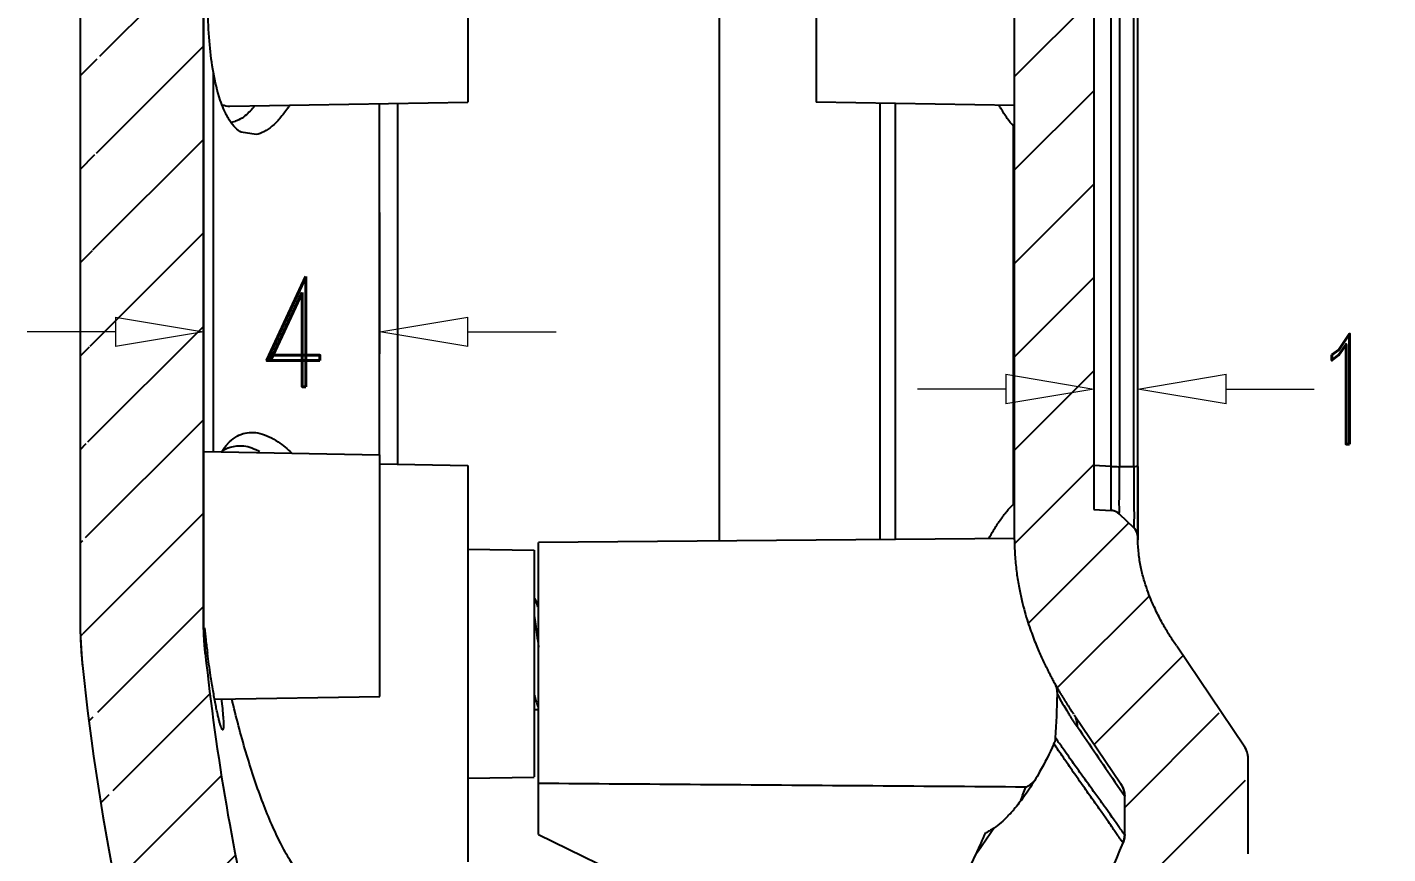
# Model space of a CAD drawing. Header units: millimetres. Extents: x 6083 to 6448, y 1315 to 1569.
# Drawn here: x 6189.38 to 6220.25, y 1416.94 to 1435.71 of the extents above; entities that cross this region are included whole.
import ezdxf

# ---------------------------------------------------------------- set-up
doc = ezdxf.new("R2010")
doc.units = ezdxf.units.MM
doc.layers.add('dim', color=82, linetype='Continuous', lineweight=9)
doc.styles.add('ROMAND', font='romand.shx', dxfattribs={"width": 0.75, "bigfont": 'gbcbig.shx'})
doc.dimstyles.new('YanXiu', dxfattribs={"dimtxt": 2.5, "dimasz": 2.2, "dimexe": 1, "dimexo": 0, "dimgap": 0.66, "dimtad": 0, "dimzin": 9, "dimdsep": 46, "dimtxsty": 'ROMAND', "dimblk": 'CLOSEDBLANK', "dimcen": 0, "dimclrd": 3, "dimclre": 3, "dimclrt": 7, "dimazin": 2, "dimtfac": 1, "dimtofl": 0, "dimtmove": 0, "dimatfit": 3, "dimldrblk": 'CLOSEDBLANK', "dimfxl": 1, "dimlwd": 5, "dimlwe": 5, "dimarcsym": 0})
pattern_1 = [(45, (5937.74419604273, 1251.767433699985), (-1.0606601718, 1.0606601718), [])]

# ---------------------------------------------------------------- blocks, each defined once
blk = doc.blocks.new('_ClosedBlank')
at = {"color": 0, "linetype": 'ByBlock', "lineweight": -2}
for p, q in [((-1, 0.1666666666666667), (0, 0)), ((-1, 0.1666666666666667), (-1, -0.1666666666666667)), ((0, 0), (-1, -0.1666666666666667))]:
    blk.add_line(p, q, dxfattribs=at)
blk = doc.blocks.new('*D28')
at = {"layer": 'Defpoints', "color": 0, "transparency": 16777216}
for p in [(6193.38103034323, 1431.571748534585), (6197.38103034323, 1431.501928274885), (6197.38103034323, 1428.793971450012)]:
    blk.add_point(p, dxfattribs=at)
at = {"layer": 'dim', "color": 3, "lineweight": 5, "transparency": 16777216}
for p, q in [((6193.38103034323, 1431.571748534585), (6193.38103034323, 1428.294221450012)), ((6197.38103034323, 1431.501928274885), (6197.38103034323, 1428.294221450012)), ((6191.38103034323, 1428.793971450012), (6189.38103034323, 1428.793971450012)), ((6199.38103034323, 1428.793971450012), (6201.38103034323, 1428.793971450012))]:
    blk.add_line(p, q, dxfattribs=at)
at = {"layer": 'dim', "color": 3, "lineweight": 5, "transparency": 16777216, "xscale": 2, "yscale": 2, "zscale": 2}
blk.add_blockref('_ClosedBlank', (6193.38103034323, 1428.793971450012), dxfattribs=at)
at = {"layer": 'dim', "color": 3, "lineweight": 5, "transparency": 16777216, "xscale": 2, "yscale": 2, "zscale": 2, "rotation": 180}
blk.add_blockref('_ClosedBlank', (6197.38103034323, 1428.793971450012), dxfattribs=at)
at = {"layer": 'dim', "color": 7, "transparency": 16777216, "insert": (6195.38103034323, 1428.793971450012), "char_height": 2.5, "attachment_point": 5, "style": 'ROMAND'}
blk.add_mtext('4', dxfattribs=at)
blk = doc.blocks.new('*D60')
at = {"layer": 'Defpoints', "color": 0, "transparency": 16777216}
for p in [(6213.58103034323, 1427.492876586463), (6213.58103034323, 1424.756013495585), (6214.58103034323, 1424.126994910285)]:
    blk.add_point(p, dxfattribs=at)
at = {"layer": 'dim', "color": 3, "lineweight": 5, "transparency": 16777216}
for p, q in [((6213.58103034323, 1424.756013495585), (6213.58103034323, 1427.992626586463)), ((6214.58103034323, 1424.126994910285), (6214.58103034323, 1427.992626586463)), ((6211.58103034323, 1427.492876586463), (6209.58103034323, 1427.492876586463)), ((6216.58103034323, 1427.492876586463), (6218.58103034323, 1427.492876586463))]:
    blk.add_line(p, q, dxfattribs=at)
at = {"layer": 'dim', "color": 3, "lineweight": 5, "transparency": 16777216, "xscale": 2, "yscale": 2, "zscale": 2}
blk.add_blockref('_ClosedBlank', (6213.58103034323, 1427.492876586463), dxfattribs=at)
at = {"layer": 'dim', "color": 3, "lineweight": 5, "transparency": 16777216, "xscale": 2, "yscale": 2, "zscale": 2, "rotation": 180}
blk.add_blockref('_ClosedBlank', (6214.58103034323, 1427.492876586463), dxfattribs=at)
at = {"layer": 'dim', "color": 7, "transparency": 16777216, "insert": (6219.303994628945, 1427.492876586463), "char_height": 2.5, "attachment_point": 5, "style": 'ROMAND'}
blk.add_mtext('1', dxfattribs=at)

msp = doc.modelspace()

# ---------------------------------------------------------------- hatches: boundary and pattern name
at = {"linetype": 'Continuous'}
h = msp.add_hatch(dxfattribs=at)
h.set_pattern_fill('DEFAULT__3', color=40, scale=1.5, angle=45, style=0, pattern_type=0)
h.set_pattern_definition(pattern_1)
edge = h.paths.add_edge_path()
edge.add_line((6190.58103034323, 1501.264943145885), (6190.58103034323, 1422.251123373685))
edge.add_spline(control_points=[(6190.63481235303, 1502.300678484885), (6190.598973774529, 1501.956518832485), (6190.581030343229, 1501.610963766885), (6190.58103034323, 1501.264943145885)], knot_values=[0, 0, 0, 0, 1, 1, 1, 1], weights=[1, 0.9991030298, 0.9991030298, 1], degree=3, periodic=0)
edge.add_arc((6245.40590796133, 1496.592214312485), 55.0677732748, 162.5646913901, 174.0498857127)
edge.add_spline(control_points=[(6193.76988918473, 1513.791024122585), (6193.33877918423, 1513.768430597385), (6192.99757594133, 1513.503956312585), (6192.86819292613, 1513.092099132985)], knot_values=[0, 0, 0, 0, 1, 1, 1, 1], weights=[1, 0.8808984842, 0.8808984842, 1], degree=3, periodic=0)
edge.add_line((6193.76988917263, 1513.791024427985), (6195.581030343231, 1513.885942314686))
edge.add_line((6195.58103034323, 1512.484021030285), (6195.58103034323, 1513.885942314686))
edge.add_line((6194.68103034323, 1512.436854028885), (6195.58103034323, 1512.484021030285))
edge.add_line((6194.68103034323, 1510.799188999986), (6194.68103034323, 1512.436854028886))
edge.add_line((6194.68103034323, 1510.799188999986), (6195.58103034323, 1510.791334818985))
edge.add_line((6195.58103034323, 1509.275524330985), (6195.58103034323, 1510.791334818985))
edge.add_line((6195.08682404293, 1509.271211457885), (6195.58103034323, 1509.275524330985))
edge.add_spline(control_points=[(6194.60521769883, 1508.888846509985), (6194.661346666629, 1509.120761975685), (6194.84822205533, 1509.269129200485), (6195.08682404293, 1509.271211449585)], knot_values=[0, 0, 0, 0, 1, 1, 1, 1], weights=[1, 0.8590507781000001, 0.8590507781000001, 1], degree=3, periodic=0)
edge.add_arc((6245.40783248793, 1496.591683086386), 52.2697426608, 166.3928431191, 174.0292780405)
edge.add_spline(control_points=[(6193.38103034323, 1501.249332078785), (6193.38103034323, 1501.509740621085), (6193.39458061603, 1501.769796382485), (6193.42164444803, 1502.028794756785)], knot_values=[0, 0, 0, 0, 1, 1, 1, 1], weights=[1, 0.9990968526, 0.9990968526, 1], degree=3, periodic=0)
edge.add_line((6193.38103034323, 1501.249332078785), (6193.38103034323, 1498.258037547585))
edge.add_line((6192.88103034323, 1497.969362412985), (6193.38103034323, 1498.258037547585))
edge.add_line((6192.88103034323, 1497.969362412985), (6192.88103034323, 1488.046712682185))
edge.add_line((6192.88103034323, 1488.046712682185), (6193.38103034323, 1487.758037547585))
edge.add_line((6193.38103034323, 1487.758037547585), (6193.38103034323, 1478.258037547585))
edge.add_line((6192.88103034323, 1477.969362412985), (6193.38103034323, 1478.258037547585))
edge.add_line((6192.88103034323, 1477.969362412985), (6192.88103034323, 1468.046712682185))
edge.add_line((6192.88103034323, 1468.046712682185), (6193.38103034323, 1467.758037547585))
edge.add_line((6193.38103034323, 1467.758037547585), (6193.38103034323, 1422.266743016386))
edge.add_spline(control_points=[(6193.42164444803, 1421.487280338386), (6193.39458061603, 1421.746278712685), (6193.38103034323, 1422.006334474085), (6193.38103034323, 1422.266743016385)], knot_values=[0, 0, 0, 0, 1, 1, 1, 1], weights=[1, 0.9990968526, 0.9990968526, 1], degree=3, periodic=0)
edge.add_arc((6245.40783248793, 1426.924392008685), 52.2697426608, 185.9707219595, 193.6071568809)
edge.add_spline(control_points=[(6195.08682404293, 1414.244863645485), (6194.84822205533, 1414.246945894685), (6194.661346666629, 1414.395313119485), (6194.60521769883, 1414.627228585186)], knot_values=[0, 0, 0, 0, 1, 1, 1, 1], weights=[1, 0.8590507781000001, 0.8590507781000001, 1], degree=3, periodic=0)
edge.add_line((6195.58103034323, 1414.240550764185), (6195.08682404293, 1414.244863637285))
edge.add_line((6195.58103034323, 1412.724740276185), (6195.58103034323, 1414.240550764185))
edge.add_line((6195.58103034323, 1412.724740276185), (6194.68103034323, 1412.716886095185))
edge.add_line((6194.68103034323, 1411.079221066185), (6194.68103034323, 1412.716886095186))
edge.add_line((6195.58103034323, 1411.032054064885), (6194.68103034323, 1411.079221066185))
edge.add_line((6195.58103034323, 1409.630132780485), (6195.58103034323, 1411.032054064885))
edge.add_line((6195.58103034323, 1409.630132780485), (6193.76988641903, 1409.725050811485))
edge.add_spline(control_points=[(6192.86819028113, 1410.423976052685), (6192.99757327603, 1410.012118917185), (6193.33877647773, 1409.747644655786), (6193.76988643193, 1409.725051123485)], knot_values=[0, 0, 0, 0, 1, 1, 1, 1], weights=[1, 0.8808984857, 0.8808984857, 1], degree=3, periodic=0)
edge.add_arc((6245.40590809323, 1426.923860815985), 55.0677734107, 185.9501291208, 197.4353076873)
edge.add_spline(control_points=[(6190.58103034323, 1422.251123373685), (6190.58103034323, 1421.905100847685), (6190.59897397203, 1421.559543884585), (6190.63481294423, 1421.215382357685)], knot_values=[0, 0, 0, 0, 1, 1, 1, 1], weights=[1, 0.9991030199, 0.9991030199, 1], degree=3, periodic=0)
h = msp.add_hatch(dxfattribs=at)
h.set_pattern_fill('DEFAULT__4', color=40, scale=1.5, angle=45, style=0, pattern_type=0)
h.set_pattern_definition(pattern_1)
edge = h.paths.add_edge_path()
edge.add_line((6212.63124694673, 1409.737580079685), (6210.58103034323, 1409.630132780485))
edge.add_line((6210.58103034323, 1409.630132780485), (6210.58103034323, 1411.032054064885))
edge.add_line((6211.48103034323, 1411.079221066185), (6210.58103034323, 1411.032054064885))
edge.add_line((6211.48103034323, 1411.079221066185), (6211.48103034323, 1412.751793566285))
edge.add_line((6210.58103034323, 1412.759647747285), (6211.48103034323, 1412.751793566285))
edge.add_line((6210.58103034323, 1412.759647747285), (6210.58103034323, 1414.205643292986))
edge.add_line((6210.58103034323, 1414.205643292985), (6212.49589091613, 1414.222354028085))
edge.add_spline(control_points=[(6212.92542761533, 1414.473878129185), (6212.83497863293, 1414.315919889885), (6212.67790547783, 1414.223942459386), (6212.49589091603, 1414.222354042285)], knot_values=[0, 0, 0, 0, 1, 1, 1, 1], weights=[1, 0.9115427754000001, 0.9115427754000001, 1], degree=3, periodic=0)
edge.add_arc((6193.61271535093, 1425.535579327085), 22.2562834119, 330.1973045307, 337.9738372589999)
edge.add_spline(control_points=[(6214.28103031183, 1417.376231674585), (6214.281030311829, 1417.311795437085), (6214.268727002529, 1417.248544687785), (6214.24457309283, 1417.188806782385)], knot_values=[0, 0, 0, 0, 1, 1, 1, 1], weights=[1, 0.9877347667, 0.9877347667, 1], degree=3, periodic=0)
edge.add_line((6214.28103034323, 1417.376231674585), (6214.28103034323, 1418.246205693085))
edge.add_spline(control_points=[(6214.19517543183, 1418.526354601485), (6214.25154908583, 1418.443017148885), (6214.28102983843, 1418.346819409285), (6214.28102984693, 1418.246205693085)], knot_values=[0, 0, 0, 0, 1, 1, 1, 1], weights=[1, 0.9707397476999999, 0.9707397476999999, 1], degree=3, periodic=0)
edge.add_line((6213.13312845683, 1420.096383001885), (6214.195175006729, 1418.526354313985))
edge.add_spline(control_points=[(6211.78103034323, 1424.066013495585), (6211.78103034323, 1423.930942068685), (6211.79091523193, 1423.670820606185), (6211.82892768273, 1423.310012884685), (6211.88330537093, 1422.980578002985), (6211.94685578853, 1422.685291823685), (6212.01502804323, 1422.424513676185), (6212.08502081453, 1422.193667002885), (6212.15472205933, 1421.989168561285), (6212.22277161023, 1421.807364236086), (6212.28844817563, 1421.644733407685), (6212.35154314983, 1421.497891698585), (6212.41242368183, 1421.363264949185), (6212.47098591743, 1421.239106294885), (6212.52719276583, 1421.124462715885), (6212.58101428103, 1421.018524461285), (6212.63241415243, 1420.920619556885), (6212.68137011783, 1420.830149531985), (6212.72788420403, 1420.746557050885), (6212.77198540333, 1420.669311422585), (6212.81375075313, 1420.597867240585), (6212.85324067553, 1420.531767246485), (6212.89068304023, 1420.470331337486), (6212.92651687473, 1420.412599193685), (6212.96140891533, 1420.357341516785), (6212.99497866513, 1420.304996742685), (6213.03036473733, 1420.250613422485), (6213.05975398503, 1420.206070128385), (6213.07684170203, 1420.180285318786), (6213.10582088383, 1420.136999223485), (6213.12260793103, 1420.112082355385)], knot_values=[0, 0, 0, 0, 0.0357142857, 0.0714285714, 0.1071428571, 0.1428571429, 0.1785714286, 0.2142857143, 0.25, 0.2857142857, 0.3214285714, 0.3571428571, 0.3928571429, 0.4285714286, 0.4642857143, 0.5, 0.5357142857, 0.5714285714, 0.6071428571, 0.6428571429, 0.6785714286, 0.7142857143000001, 0.75, 0.7857142856999999, 0.8214285714, 0.8571428570999999, 0.8928571429000001, 0.9285714286, 0.9642857143000001, 1, 1, 1, 1], degree=3, periodic=0)
edge.add_line((6211.78103034323, 1424.066013495585), (6211.78103034323, 1499.450061599585))
edge.add_spline(control_points=[(6213.12282145943, 1503.404309676285), (6213.10644627423, 1503.380004404985), (6213.07838017333, 1503.338099109185), (6213.06107999903, 1503.311998690485), (6213.03550831083, 1503.273290404585), (6213.00074233673, 1503.219984392785), (6212.96841281363, 1503.169709932585), (6212.93423055783, 1503.115768611885), (6212.89907463403, 1503.059351375685), (6212.86227654673, 1502.999239696886), (6212.82352541713, 1502.934695014485), (6212.78252799803, 1502.864948813785), (6212.73920059893, 1502.789519206586), (6212.69343475883, 1502.707821586385), (6212.64517520593, 1502.619291477585), (6212.59439645223, 1502.523340051485), (6212.54110362793, 1502.419344735685), (6212.48531754123, 1502.306614658786), (6212.42707538613, 1502.184347607085), (6212.36636576033, 1502.051556072585), (6212.30335402743, 1501.906816186885), (6212.23751929903, 1501.746272867586), (6212.16882900183, 1501.565985714685), (6212.09787105323, 1501.361953461686), (6212.02595230843, 1501.129986738085), (6211.95525821343, 1500.866016234485), (6211.88880063623, 1500.564750737985), (6211.83152442263, 1500.226431325685), (6211.79140137893, 1499.855236895685), (6211.78103034323, 1499.588483704485), (6211.78103034323, 1499.450061599585)], knot_values=[0, 0, 0, 0, 0.0357142857, 0.0714285714, 0.1071428571, 0.1428571429, 0.1785714286, 0.2142857143, 0.25, 0.2857142857, 0.3214285714, 0.3571428571, 0.3928571429, 0.4285714286, 0.4642857143, 0.5, 0.5357142857, 0.5714285714, 0.6071428571, 0.6428571429, 0.6785714286, 0.7142857143000001, 0.75, 0.7857142856999999, 0.8214285714, 0.8571428570999999, 0.8928571429000001, 0.9285714286, 0.9642857143000001, 1, 1, 1, 1], degree=3, periodic=0)
edge.add_line((6214.19517579543, 1504.989721946985), (6213.13312845683, 1503.419692093285))
edge.add_spline(control_points=[(6214.28103026443, 1505.269870855485), (6214.281030263328, 1505.169257126585), (6214.251549510428, 1505.073059373785), (6214.19517584933, 1504.989721910586)], knot_values=[0, 0, 0, 0, 1, 1, 1, 1], weights=[1, 0.9707397406, 0.9707397406, 1], degree=3, periodic=0)
edge.add_line((6214.28103034323, 1505.269870855485), (6214.28103034323, 1506.139842615385))
edge.add_spline(control_points=[(6214.24457313143, 1506.327267480685), (6214.26872703393, 1506.267529582985), (6214.28103033953, 1506.204278842986), (6214.28103033953, 1506.139842615386)], knot_values=[0, 0, 0, 0, 1, 1, 1, 1], weights=[1, 0.9877347704, 0.9877347704, 1], degree=3, periodic=0)
edge.add_arc((6193.61271540393, 1497.980495794785), 22.2562833526, 22.0261607051, 29.8026946924)
edge.add_spline(control_points=[(6212.49589146603, 1509.293721042485), (6212.677906036528, 1509.292132625385), (6212.83497919703, 1509.200155186885), (6212.92542817653, 1509.042196935885)], knot_values=[0, 0, 0, 0, 1, 1, 1, 1], weights=[1, 0.9115427679000001, 0.9115427679000001, 1], degree=3, periodic=0)
edge.add_line((6212.49589146613, 1509.293721062285), (6210.58103034323, 1509.310431802086))
edge.add_line((6210.58103034323, 1509.310431802086), (6210.58103034323, 1510.756427347786))
edge.add_line((6211.48103034323, 1510.764281528785), (6210.58103034323, 1510.756427347785))
edge.add_line((6211.48103034323, 1510.764281528785), (6211.48103034323, 1512.436854028885))
edge.add_line((6210.58103034323, 1512.484021030285), (6211.48103034323, 1512.436854028886))
edge.add_line((6210.58103034323, 1512.484021030285), (6210.58103034323, 1513.885942314686))
edge.add_line((6210.58103034323, 1513.885942314686), (6212.63124694673, 1513.778495015385))
edge.add_spline(control_points=[(6213.36723773603, 1513.395122296985), (6213.186164792231, 1513.627130528485), (6212.925148268631, 1513.763092305785), (6212.63124694703, 1513.778495021385)], knot_values=[0, 0, 0, 0, 1, 1, 1, 1], weights=[1, 0.9399031894, 0.9399031894, 1], degree=3, periodic=0)
edge.add_arc((6193.60652209533, 1497.980159594586), 25.0620629501, 20.9284713936, 37.9571232149)
edge.add_spline(control_points=[(6217.08103028463, 1506.575476075785), (6217.081030284631, 1506.697807985485), (6217.05883110483, 1506.818108827285), (6217.01516988803, 1506.932383908885)], knot_values=[0, 0, 0, 0, 1, 1, 1, 1], weights=[1, 0.9889313815, 0.9889313815, 1], degree=3, periodic=0)
edge.add_line((6217.08103034323, 1504.411783416185), (6217.08103034323, 1506.575476075785))
edge.add_spline(control_points=[(6216.99517592813, 1504.131634465385), (6217.051549590431, 1504.214971930285), (6217.081030343331, 1504.311169685186), (6217.08103034333, 1504.411783416185)], knot_values=[0, 0, 0, 0, 1, 1, 1, 1], weights=[1, 0.9707397395, 0.9707397395, 1], degree=3, periodic=0)
edge.add_line((6215.46162668763, 1501.864581008885), (6216.99517592813, 1504.131634465485))
edge.add_spline(control_points=[(6214.58103034323, 1499.450061599585), (6214.58103034323, 1499.550884022186), (6214.59260805163, 1499.746915041685), (6214.63566181103, 1500.026686544385), (6214.69672675343, 1500.284650633085), (6214.76711964143, 1500.513442010986), (6214.84011107973, 1500.712576526385), (6214.91275873223, 1500.887324697885), (6214.98336297693, 1501.041776272985), (6215.05188083253, 1501.180772213985), (6215.11943822313, 1501.309087630985), (6215.18686494403, 1501.429921598385), (6215.25750964083, 1501.549699439985), (6215.32579753233, 1501.659406881885), (6215.38670229673, 1501.753177571385), (6215.43331145533, 1501.822404570485), (6215.45686465693, 1501.857482549085)], knot_values=[0, 0, 0, 0, 0.0714285714, 0.1428571429, 0.2142857143, 0.2857142857, 0.3571428571, 0.4285714286, 0.5, 0.5714285714, 0.6428571429, 0.7142857143000001, 0.7857142856999999, 0.8571428570999999, 0.9285714286, 1, 1, 1, 1], degree=3, periodic=0)
edge.add_line((6214.58103034323, 1499.450061599585), (6214.58103034323, 1499.389080184885))
edge.add_spline(control_points=[(6214.48737941983, 1499.171318713085), (6214.54802325193, 1499.228784336586), (6214.581030343231, 1499.305533956686), (6214.58103034323, 1499.389080184885)], knot_values=[0, 0, 0, 0, 1, 1, 1, 1], weights=[1, 0.9457656888, 0.9457656888, 1], degree=3, periodic=0)
edge.add_line((6214.48737941983, 1499.171318713085), (6214.161277420631, 1498.862306995585))
edge.add_spline(control_points=[(6214.16127742063, 1498.862306995585), (6214.108926528529, 1498.812699697485), (6214.042651715929, 1498.784254150585), (6213.97062913093, 1498.780479606885)], knot_values=[0, 0, 0, 0, 1, 1, 1, 1], weights=[1, 0.9588775488, 0.9588775488, 1], degree=3, periodic=0)
edge.add_line((6213.58103034323, 1498.760061599585), (6213.97062913093, 1498.780479606885))
edge.add_line((6213.58103034323, 1498.760061599585), (6213.58103034323, 1424.756013495585))
edge.add_line((6213.58103034323, 1424.756013495585), (6213.97062913093, 1424.735595488286))
edge.add_spline(control_points=[(6214.16127742063, 1424.653768099585), (6214.108926528529, 1424.703375397685), (6214.042651715929, 1424.731820944485), (6213.97062913093, 1424.735595488286)], knot_values=[0, 0, 0, 0, 1, 1, 1, 1], weights=[1, 0.9588775488, 0.9588775488, 1], degree=3, periodic=0)
edge.add_line((6214.48737941983, 1424.344756381985), (6214.161277420631, 1424.653768099585))
edge.add_spline(control_points=[(6214.48737941983, 1424.344756381985), (6214.54802325193, 1424.287290758486), (6214.581030343231, 1424.210541138486), (6214.58103034323, 1424.126994910285)], knot_values=[0, 0, 0, 0, 1, 1, 1, 1], weights=[1, 0.9457656888, 0.9457656888, 1], degree=3, periodic=0)
edge.add_line((6214.58103034323, 1424.126994910285), (6214.58103034323, 1424.066013495586))
edge.add_spline(control_points=[(6215.45632748963, 1421.659392486185), (6215.43179214473, 1421.695927069286), (6215.38263670173, 1421.768959578085), (6215.31652888723, 1421.871111410886), (6215.24161350223, 1421.992595170885), (6215.16756200233, 1422.119937829485), (6215.09679583413, 1422.248992823085), (6215.02543954573, 1422.387614072785), (6214.95162758683, 1422.541844012585), (6214.87400270213, 1422.719022779285), (6214.79394186373, 1422.924983354985), (6214.71502636943, 1423.165198760685), (6214.64454602213, 1423.442362805985), (6214.59437016843, 1423.746402125785), (6214.58103034323, 1423.957535760485), (6214.58103034323, 1424.066013495585)], knot_values=[0, 0, 0, 0, 0.0769230769, 0.1538461538, 0.2307692308, 0.3076923077, 0.3846153846, 0.4615384615, 0.5384615385, 0.6153846154, 0.6923076923, 0.7692307692, 0.8461538462, 0.9230769231, 1, 1, 1, 1], degree=3, periodic=0)
edge.add_line((6216.995175041829, 1419.384441939785), (6215.461626687629, 1421.651494086185))
edge.add_spline(control_points=[(6217.08103014113, 1419.104293490785), (6217.081030133229, 1419.204907208185), (6217.051549380529, 1419.301104948885), (6216.99517572593, 1419.384442402485)], knot_values=[0, 0, 0, 0, 1, 1, 1, 1], weights=[1, 0.9707397470999999, 0.9707397470999999, 1], degree=3, periodic=0)
edge.add_line((6217.08103034323, 1416.940603335285), (6217.08103034323, 1419.104293490785))
edge.add_spline(control_points=[(6217.01517000273, 1416.583695712485), (6217.058831166531, 1416.697970732585), (6217.081030318931, 1416.818271501886), (6217.08103031893, 1416.940603335185)], knot_values=[0, 0, 0, 0, 1, 1, 1, 1], weights=[1, 0.9889313951, 0.9889313951, 1], degree=3, periodic=0)
edge.add_arc((6193.60652214973, 1425.535915464685), 25.0620628852, 322.0428767734, 339.0715383983)
edge.add_spline(control_points=[(6212.63124694703, 1409.737580073685), (6212.925148268631, 1409.752982789285), (6213.186164792231, 1409.888944566586), (6213.36723773603, 1410.120952798085)], knot_values=[0, 0, 0, 0, 1, 1, 1, 1], weights=[1, 0.9399031894, 0.9399031894, 1], degree=3, periodic=0)

# ---------------------------------------------------------------- linework, layer by layer
at = {"color": 7, "linetype": 'Continuous'}
for p, q in [((6190.58103034323, 1501.264943145885), (6190.58103034323, 1422.251123373685)), ((6190.58103034323, 1501.264943145885), (6190.58103034323, 1422.251123373685)), ((6205.08103034323, 1499.472257389585), (6205.08103034323, 1424.043817705485)), ((6211.78103034323, 1424.066013495585), (6211.78103034323, 1499.450061599585)), ((6211.78103034323, 1424.066013495585), (6211.78103034323, 1499.450061599585)), ((6214.58103034323, 1424.066013495585), (6214.58103034323, 1499.450061599585)), ((6213.58103034323, 1498.760061599585), (6213.58103034323, 1424.756013495585)), ((6213.58103034323, 1498.760061599585), (6213.58103034323, 1424.756013495585)), ((6214.16127742063, 1497.788033418685), (6214.16127742063, 1425.728305426886)), ((6214.48737941983, 1425.727981302485), (6214.48737941983, 1497.788110075685)), ((6213.97062913093, 1425.734251414785), (6213.97062913093, 1497.781551389385)), ((6193.38103034323, 1422.266743016385), (6193.38103034323, 1468.626804552285)), ((6193.38103034323, 1467.758037547585), (6193.38103034323, 1422.266743016385)), ((6199.38103034323, 1439.508037547585), (6199.38103034323, 1434.008037547585)), ((6207.28103034323, 1439.508037547585), (6207.28103034323, 1434.008037547585)), ((6193.60502772413, 1426.067838645685), (6193.60502432173, 1434.677403904685)), ((6193.97582956963, 1433.913689417085), (6199.38103034323, 1434.008037547585)), ((6197.37199622213, 1426.001928274885), (6197.37199622213, 1433.972969726585)), ((6197.77909172693, 1433.980075604985), (6197.77909172693, 1425.785999490085)), ((6211.78103034323, 1433.929489755385), (6207.28103034323, 1434.008037547585)), ((6208.73378228533, 1424.075694788785), (6208.73378228533, 1433.982679668085)), ((6209.07406013963, 1433.976740096085), (6209.07406013963, 1424.078664348585)), ((6194.57683127893, 1433.268985701485), (6194.23861077003, 1433.321174720385)), ((6211.75732490553, 1424.875757479085), (6211.75732490553, 1433.459561427786)), ((6193.38103034323, 1426.071748534585), (6197.38103034323, 1426.001928274885)), ((6197.38103034323, 1420.515136496885), (6197.38103034323, 1426.000938598286)), ((6197.37738368443, 1425.793011330085), (6199.38103034323, 1425.758037547585)), ((6199.38103034323, 1425.758037547585), (6199.38103034323, 1416.758037547585)), ((6213.97062913093, 1425.734251414785), (6213.58103034323, 1425.754643030285)), ((6214.48737941983, 1425.727981302485), (6214.16127742063, 1425.728305426886)), ((6214.58103034323, 1425.735642600485), (6214.58103034323, 1424.171467205485)), ((6211.75066557113, 1424.873014846985), (6211.75732490553, 1424.875757479085)), ((6211.75066563153, 1424.873014871285), (6211.78103034323, 1424.856364590485)), ((6213.58103034323, 1424.756013495585), (6213.97062913093, 1424.735595488286)), ((6213.58103034323, 1424.756013495585), (6213.97062913093, 1424.735595488286)), ((6214.48737941983, 1424.344756381985), (6214.16127742063, 1424.653768099585)), ((6214.48737941983, 1424.344756381985), (6214.16127742063, 1424.653768099585)), ((6211.78071380693, 1424.102284957385), (6200.98103034323, 1424.008037547585)), ((6200.98103034323, 1417.378279216186), (6200.98103034323, 1424.008132798085)), ((6214.58103034323, 1424.126994910285), (6214.58103034323, 1424.066013495585)), ((6199.38103034323, 1423.858037547585), (6200.88103034323, 1423.831854950186)), ((6200.88103034323, 1423.830926451285), (6200.88103034323, 1418.685148643785)), ((6200.98103034323, 1422.586320115685), (6200.89719773073, 1422.728301792285)), ((6216.995175041829, 1419.384441939785), (6215.46162668763, 1421.651494086185)), ((6216.995175041829, 1419.384441939785), (6215.46162668763, 1421.651494086185)), ((6193.63415219073, 1420.448744818885), (6197.38103034323, 1420.514146820286)), ((6200.88103034323, 1420.218037547585), (6200.98103034323, 1420.218037547585)), ((6213.13312845683, 1420.096383001885), (6214.19517500673, 1418.526354313985)), ((6213.13312845683, 1420.096383001885), (6214.19517500673, 1418.526354313985)), ((6212.74628128933, 1419.522138986185), (6212.70889217463, 1419.574979981185)), ((6212.76265824193, 1419.498982499685), (6212.74628128933, 1419.522138986185)), ((6217.08103034323, 1416.940603335285), (6217.08103034323, 1419.104293490785)), ((6217.08103034323, 1416.940603335285), (6217.08103034323, 1419.104293490785)), ((6199.38103034323, 1418.658037547586), (6200.88103034323, 1418.684220144985)), ((6214.05531428613, 1418.576853817485), (6214.28103034323, 1418.246205693085)), ((6214.28103034323, 1417.376231674585), (6214.28103034323, 1418.246205693085)), ((6214.28103034323, 1417.376231674585), (6214.28103034323, 1418.246205693085)), ((6200.98103034323, 1417.378279216186), (6204.72865161273, 1415.550442193485))]:
    msp.add_line(p, q, dxfattribs=at)
for centre, radius, start, end in [((6193.94734294943, 1434.086457757685), 0.5368003124, 274.1295308064845, 287.7011760868008), ((6194.21482861863, 1425.460560456685), 0.7448833582, 110.7304594256181, 121.5800968801999), ((6213.95492834403, 1424.436006627885), 0.3, 46.54140075729386, 86.99999999999459), ((6214.28103034323, 1424.126994910285), 0.3, 0, 46.54140075729386), ((6200.58103034323, 1422.251123373786), 10, 180.0000000001043, 185.9450206710038), ((6200.88103034323, 1422.266743016385), 7.5, 180, 185.9654281476018), ((6200.10948257463, 1422.616770254085), 6.727494253400001, 184.6290170049951, 187.0035056785975), ((6225.14139044253, 1425.691512846685), 31.9475349956, 187.002893485102, 187.5497971186965), ((6245.40783248793, 1426.924392008685), 52.2697426608, 185.9707219594028, 193.607156880899), ((6245.40783248793, 1426.924392008685), 52.2697426608, 185.9707219595064, 193.607156880899), ((6245.40590809323, 1426.923860815985), 55.0677734107, 185.950129120796, 197.4353076873057), ((6245.40590809323, 1426.923860815985), 55.0677734107, 185.950129120796, 197.4353076873057), ((6195.14941579963, 1420.871466707486), 17.607306657, 355.7772844830936, 358.9745625175025), ((6220.49827975923, 1424.870113133386), 8.8647282191, 209.1186548065052, 210.672815619799), ((6220.53974814993, 1424.894953210485), 8.9130665743, 210.6741677341073, 211.8234328216891), ((6220.68052720293, 1424.981902425485), 9.078532237300001, 211.8211954804095, 212.1325225486958), ((6212.73715688523, 1419.840585100785), 0.4714858997999999, 9.987358066393622, 21.94067246918663), ((6212.72865016913, 1419.839204661786), 0.4801031303, 358.1755082470014, 9.973537537291634), ((6488.61414733093, 1605.930379394785), 332.3911805435, 214.048968489083, 214.3088554943079), ((6212.22484280283, 1419.640328369085), 0.4936631647, 335.644107694393, 341.628180718494), ((6216.58103014103, 1419.104293451785), 0.5000000001, 4.475693646417419e-06, 34.07640211369745), ((6195.85196069763, 1424.244538607085), 17.1879073725, 339.2392684723984, 340.3163596294969), ((6213.78102984693, 1418.246205650785), 0.5, 4.845402543923734e-06, 34.07640211260252), ((6209.23652364453, 1420.104261074285), 3.3245365104, 316.1726887377997, 317.5152856754925), ((6209.05419937703, 1420.270522296486), 3.571284704, 317.5237891911917, 319.4439627627035), ((6209.32826517843, 1420.016634279785), 3.1976709826, 315.9910829844047, 316.1670765684053), ((6190.96468925013, 1431.132972845685), 24.4796549867, 324.5853265785039, 326.2182799945005), ((6194.70190070903, 1424.471562073685), 17.8744015373, 335.1047012793944, 336.769334672207), ((6210.81873984323, 1418.184384801285), 0.8230508237, 292.0050640703751, 296.5853164899966), ((6210.75708340973, 1418.309629034785), 0.9626463858, 296.5309691964202, 299.5493653901215), ((6213.78103031203, 1417.376231674585), 0.4999999998, 337.984971082199, 0), ((6190.26550802143, 1426.535132548085), 22.7672473232, 331.2705293676934, 335.0939541521048), ((6193.61271535093, 1425.535579327085), 22.2562834119, 330.1973045306879, 337.9738372589938), ((6193.61271535093, 1425.535579327085), 22.2562834119, 330.1973045306879, 337.9738372589938)]:
    msp.add_arc(centre, radius, start, end, dxfattribs=at)
for points, start_tangent, end_tangent in [([(6193.60502432173, 1434.677403904685), (6193.52220342653, 1435.307691306685), (6193.47991839223, 1436.013045576685), (6193.46720881643, 1436.757261244285), (6193.47988072133, 1437.501974319185), (6193.52215377853, 1438.207829587285), (6193.60502432173, 1438.838671190485)], (-0.1817668557507915, 0.98334165484356), (0.1817668557507915, 0.98334165484356)), ([(6193.76240988093, 1434.047405915585), (6193.60502432173, 1434.677403904685)], (-0.3190124710900071, 0.9477505174301133), (-0.1817668557065718, 0.983341654851734)), ([(6193.83651884273, 1433.851165782885), (6193.76240988093, 1434.047405915585)], (-0.391532578362143, 0.9201642462523157), (-0.3190124711892995, 0.9477505173966915)), ([(6193.80800088443, 1433.948282210285), (6193.97304666883, 1433.916069985585)], (0.9210007292780509, -0.3895608510480724), (0.9999964456010171, 0.002666230547470362)), ([(6194.53866300683, 1433.914625461385), (6194.44132447103, 1433.804038503386), (6194.18588960433, 1433.605420930385)], (-0.6305809997718327, -0.7761234455463615), (-0.8988021642342126, -0.4383545021645101)), ([(6195.33344633053, 1433.933207569685), (6195.29154166193, 1433.869215368985), (6195.11485564513, 1433.637440304985), (6194.93328321303, 1433.457412360985), (6194.75206031983, 1433.333874906985), (6194.57683173713, 1433.268983483085)], (-0.5368521633614473, -0.8436763328991361), (-0.9793352639282847, -0.2022435186267215)), ([(6211.75732490553, 1433.459561427786), (6211.61723689203, 1433.636533396385), (6211.47094626083, 1433.865070772585), (6211.43207505183, 1433.933102704686)], (-0.6689992734016017, 0.7432630571931644), (-0.4876791041511759, 0.8730229615389887)), ([(6193.91703755853, 1433.683536560985), (6193.86270938213, 1433.792032941486), (6193.83651884273, 1433.851165782885)], (-0.4789569136258173, 0.8778384104663177), (-0.39153257816184, 0.9201642463375453)), ([(6193.97915858893, 1433.580047087985), (6193.97767657973, 1433.582290679485), (6193.91703755853, 1433.683536560985)], (-0.5520409642812617, 0.8338169905653247), (-0.4789569136067437, 0.8778384104767246)), ([(6194.23861628373, 1433.321184468585), (6194.10729475163, 1433.421963209385), (6193.97915858893, 1433.580047087985)], (-0.8704139650617734, 0.4923205555585123), (-0.552040964416249, 0.8338169904759544)), ([(6194.18588960433, 1433.605420930385), (6194.11055848853, 1433.575072126985)], (-0.898802164028006, -0.4383545025873165), (-0.9526154122245927, -0.3041773765291718)), ([(6211.77051949843, 1433.442253224585), (6211.75732490553, 1433.459561427786)], (-0.5239980210071522, 0.8517194808037376), (-0.6689992729218469, 0.743263057624984)), ([(6193.92925984213, 1426.248066680186), (6193.93593866113, 1426.255298065285), (6194.10001811573, 1426.395383661785), (6194.27742544453, 1426.479301054285), (6194.46637207733, 1426.507986186385), (6194.66418454173, 1426.483912514185), (6194.86787025213, 1426.410271937385), (6195.07404507143, 1426.291592616985), (6195.38287975503, 1426.037876211085)], (0.6751439204348713, 0.7376860353157245), (0.7185307625998415, -0.6954951784144088)), ([(6193.79749635163, 1426.075405748986), (6193.92925984213, 1426.248066680186)], (0.5421064984421856, 0.8403097907002826), (0.6751439205391373, 0.7376860352202983)), ([(6193.95116069803, 1426.157217075785), (6194.25235127483, 1426.205422078185), (6194.29566659653, 1426.201650864685)], (0.9349421949417188, 0.3548000734463864), (0.9930028734908963, -0.1180901911202751)), ([(6194.29566659653, 1426.201650864685), (6194.65410504603, 1426.073687720185)], (0.9930028734849751, -0.118090191170067), (0.8683284575956107, -0.4959896064733897)), ([(6213.97062913093, 1425.734225022985), (6214.04006366223, 1425.732296376285), (6214.10480317253, 1425.730367737885), (6214.16127742063, 1425.728439140685)], (0.9996261921510429, -0.0273400066862903), (0.9992928900651928, -0.0375994662881637)), ([(6213.97067848943, 1424.735592904785), (6213.97085357393, 1424.777334032385), (6213.97081965363, 1424.892666725385), (6213.97078874593, 1425.055467669285), (6213.97076727153, 1425.268070382685), (6213.97081019213, 1425.504632735485), (6213.97067802943, 1425.734248855485)], (0.006299514123580862, 0.9999801578640483), (3.193891411814669e-06, 0.9999999999948996)), ([(6214.16125701693, 1424.653757001185), (6214.16037185323, 1424.697647836085), (6214.15979614093, 1424.821271675685), (6214.15962669073, 1424.996590600085), (6214.15987924143, 1425.226017894985), (6214.16052725743, 1425.481089174285), (6214.16127314663, 1425.728305430885)], (-0.7485124806090282, -0.6631207027174761), (0.003818258431782953, 0.9999927104247053)), ([(6214.58103034323, 1425.728439140685), (6214.57007927263, 1425.732435532385), (6214.53807196663, 1425.730272857285), (6214.48733349743, 1425.728438341485)], (0, 1), (-0.9995991104827548, -0.02831286495721378)), ([(6214.48733588423, 1425.727981338086), (6214.48985361753, 1425.368059867585), (6214.49149260223, 1425.027722802885), (6214.49203414763, 1424.735548321085), (6214.49151674383, 1424.514724878185), (6214.48986573783, 1424.381133082285), (6214.48916043523, 1424.343705933085)], (0.008448971343794569, -0.9999643068046139), (-0.1451001272699882, -0.9894169763382037)), ([(6211.19949170123, 1424.098159579886), (6211.30411577203, 1424.281451539285), (6211.45497711913, 1424.515657949886), (6211.60489911653, 1424.714451231185), (6211.75066557113, 1424.873014846985)], (0.4776676503459905, 0.8785406170536115), (0.722401569162185, 0.6914737687519412)), ([(6214.16127742063, 1424.653768099585), (6214.15651444543, 1424.658184582885), (6214.15163914603, 1424.662512390185), (6214.14665389413, 1424.666747420585), (6214.14156125493, 1424.670885653185), (6214.13636398423, 1424.674923158185), (6214.13106502443, 1424.678856107686), (6214.12566749983, 1424.682680786785), (6214.12017471173, 1424.686393604286), (6214.11459013183, 1424.689991102785), (6214.10891739563, 1424.693469968885), (6214.10316029503, 1424.696827042485), (6214.09732277023, 1424.700059325985), (6214.09140890063, 1424.703163992885), (6214.08542289563, 1424.706138395685), (6214.07936908503, 1424.708980073385), (6214.07325190823, 1424.711686757985), (6214.06707590363, 1424.714256380485), (6214.06084569723, 1424.716687076585), (6214.05456599133, 1424.718977190385), (6214.04824155253, 1424.721125278785), (6214.04187719963, 1424.723130114385), (6214.03547779193, 1424.724990686985), (6214.02904821643, 1424.726706205586), (6214.02259337603, 1424.728276098485), (6214.01611817693, 1424.729700012785), (6214.00962751703, 1424.730977813686), (6214.00312627353, 1424.732109582185), (6213.99661929163, 1424.733095612685), (6213.99011137303, 1424.733936408986), (6213.98360726473, 1424.734632680785), (6213.97711164853, 1424.735185338685), (6213.97062913093, 1424.735595488286)], (-0.7258715726105636, 0.6878302552780501), (-0.9986295347640305, 0.05233595606250428)), ([(6214.48737941983, 1424.344756381985), (6214.49005548163, 1424.342188988986), (6214.49270609873, 1424.339582244185), (6214.49533044843, 1424.336936485285), (6214.49792771283, 1424.334252071985), (6214.50049707933, 1424.331529385885), (6214.50303774173, 1424.328768830786), (6214.50554890033, 1424.325970832185), (6214.50802976343, 1424.323135837185), (6214.51047954733, 1424.320264314785), (6214.51289747753, 1424.317356755185), (6214.51528278923, 1424.314413670185), (6214.51763472803, 1424.311435592085), (6214.51995255073, 1424.308423074486), (6214.52223552613, 1424.305376691185), (6214.52448293543, 1424.302297036185), (6214.52669407313, 1424.299184723585), (6214.52886824763, 1424.296040386786), (6214.53100478193, 1424.292864678386), (6214.53310301443, 1424.289658269485), (6214.53516229903, 1424.286421849785), (6214.53718200633, 1424.283156126585), (6214.53916152413, 1424.279861824385), (6214.54110025783, 1424.276539684585), (6214.54299763083, 1424.273190464985), (6214.54485308573, 1424.269814938785), (6214.54666608413, 1424.266413894385), (6214.54843610773, 1424.262988134785), (6214.55016265823, 1424.259538476785), (6214.55184525833, 1424.256065750285), (6214.55348345193, 1424.252570797885), (6214.55507680443, 1424.249054473985), (6214.55662490323, 1424.245517644385), (6214.55812735813, 1424.241961185085), (6214.55958380153, 1424.238385981885), (6214.56099388903, 1424.234792929785), (6214.56235729923, 1424.231182931785), (6214.56367373423, 1424.227556898685), (6214.56494292003, 1424.223915747785), (6214.56616460623, 1424.220260402485), (6214.56733856673, 1424.216591791485), (6214.56846459953, 1424.212910847785), (6214.56954252663, 1424.209218507885), (6214.57057219473, 1424.205515711486), (6214.57155347463, 1424.201803400085), (6214.57248626143, 1424.198082516486), (6214.57337047463, 1424.194354004286), (6214.57420605823, 1424.190618806285), (6214.57499297983, 1424.186877864885), (6214.57573123173, 1424.183132120085), (6214.57642082953, 1424.179382509785), (6214.57706181303, 1424.175629968185), (6214.57765424533, 1424.171875425785), (6214.57819821293, 1424.168119808086), (6214.57869382523, 1424.164364035185), (6214.57914121443, 1424.160609020985), (6214.57954053543, 1424.156855672485), (6214.57989196503, 1424.153104889185), (6214.58019570183, 1424.149357562385), (6214.58045196583, 1424.145614574486), (6214.58066099823, 1424.141876798485), (6214.58082306053, 1424.138145097485), (6214.58093843453, 1424.134420323585), (6214.58100742183, 1424.130703317986), (6214.58103034323, 1424.126994910285)], (0.7258715724442849, -0.6878302554535248), (0, -1)), ([(6211.78103034323, 1424.066013495585), (6211.79477941823, 1423.675716351585), (6211.83165522233, 1423.315241691385), (6211.88483415923, 1422.986269453385), (6211.94762609473, 1422.691043162285), (6212.01533146263, 1422.429502255186), (6212.08497222683, 1422.198058374785), (6212.15444677703, 1421.992950914085), (6212.22237611263, 1421.810559818885), (6212.28801791043, 1421.647364927585), (6212.35117407613, 1421.499927525186), (6212.41203729913, 1421.365009631685), (6212.47059335293, 1421.240692140786), (6212.52679521033, 1421.125913603285), (6212.58061067373, 1421.019863352985), (6212.63200683483, 1420.921858703485), (6212.68096313793, 1420.831295789285), (6212.72748205623, 1420.747614859685), (6212.77159609513, 1420.670278330285), (6212.81337151523, 1420.598757938586), (6212.85289941593, 1420.532544594085), (6212.89041495183, 1420.470948631685), (6212.92635990903, 1420.413011604885), (6212.96118853353, 1420.357827000586), (6212.99528138553, 1420.304656984986), (6213.02936526663, 1420.252253426886), (6213.05770372993, 1420.209196542485), (6213.08123854463, 1420.173761263286), (6213.12260793103, 1420.112082355385)], (0, -1), (0.5587446151472525, -0.8293397705668941)), ([(6211.78103034323, 1424.066013495585), (6211.79477941823, 1423.675716351585), (6211.83165522233, 1423.315241691385), (6211.88483415923, 1422.986269453385), (6211.94762609473, 1422.691043162285), (6212.01533146263, 1422.429502255186), (6212.08497222683, 1422.198058374785), (6212.15444677703, 1421.992950914085), (6212.22237611263, 1421.810559818885), (6212.28801791043, 1421.647364927585), (6212.35117407613, 1421.499927525186), (6212.41203729913, 1421.365009631685), (6212.47059335293, 1421.240692140786), (6212.52679521033, 1421.125913603285), (6212.58061067373, 1421.019863352985), (6212.63200683483, 1420.921858703485), (6212.68096313793, 1420.831295789285), (6212.72748205623, 1420.747614859685), (6212.77159609513, 1420.670278330285), (6212.81337151523, 1420.598757938586), (6212.85289941593, 1420.532544594085), (6212.89041495183, 1420.470948631685), (6212.92635990903, 1420.413011604885), (6212.96118853353, 1420.357827000586), (6212.99528138553, 1420.304656984986), (6213.02936526663, 1420.252253426886), (6213.05770372993, 1420.209196542485), (6213.08123854463, 1420.173761263286), (6213.12260793103, 1420.112082355385)], (0, -1), (0.5587446151489809, -0.8293397705657299)), ([(6215.38390759343, 1421.767726756385), (6215.31506095883, 1421.874333398785), (6215.24175748313, 1421.993571653985), (6215.16810955763, 1422.120223218685), (6215.09669748073, 1422.250587199085), (6215.02503026733, 1422.390215521085), (6214.95099209923, 1422.545668817085), (6214.87359670983, 1422.723819747485), (6214.79413275443, 1422.930692493385), (6214.71643222723, 1423.171356867285), (6214.64793010433, 1423.446842018385), (6214.59939785443, 1423.748512314485), (6214.58103034323, 1424.066013495585)], (-0.5508023801671313, 0.8346356917854777), (0, 1)), ([(6215.45632748963, 1421.659392486185), (6215.38390759343, 1421.767726756385), (6215.31506095883, 1421.874333398785), (6215.24175748313, 1421.993571653985), (6215.16810955763, 1422.120223218685), (6215.09669748073, 1422.250587199085), (6215.02503026733, 1422.390215521085), (6214.95099209923, 1422.545668817085), (6214.87359670983, 1422.723819747485), (6214.79413275443, 1422.930692493385), (6214.71643222723, 1423.171356867285), (6214.64793010433, 1423.446842018385), (6214.59939785443, 1423.748512314485), (6214.58103034323, 1424.066013495585)], (-0.5575122148634263, 0.8301687360278495), (0, 1)), ([(6200.89862713473, 1422.729353257385), (6200.92319529063, 1422.668150436285), (6200.95687999853, 1422.544329051285)], (0.5925487555711452, -0.8055345878800533), (0.221253239347001, -0.9752163883356653)), ([(6190.58103034323, 1422.251123373685), (6190.58124046463, 1422.186297575185), (6190.58187094373, 1422.121464959585), (6190.58292191323, 1422.056629614885), (6190.58439345263, 1421.991795631285), (6190.58628558863, 1421.926967100485), (6190.58859829453, 1421.862148114885), (6190.59133149083, 1421.797342766885), (6190.59448504493, 1421.732555147585), (6190.59805877093, 1421.667789346486), (6190.60205243013, 1421.603049450185), (6190.60646573073, 1421.538339541485), (6190.61129832803, 1421.473663699085), (6190.61654982453, 1421.409025996185), (6190.62221977003, 1421.344430499585), (6190.62830766173, 1421.279881269385), (6190.63481294423, 1421.215382357685)], (0, -1), (0.1035741016254206, -0.9946217398953672)), ([(6193.42164444803, 1421.487280338386), (6193.41673200163, 1421.535818760585), (6193.41213473483, 1421.584395310885), (6193.40785306983, 1421.633006919085), (6193.40388738903, 1421.681650508785), (6193.40023803463, 1421.730322998485), (6193.39690530893, 1421.779021301785), (6193.39388947403, 1421.827742328185), (6193.39119075173, 1421.876482983885), (6193.38880932353, 1421.925240172185), (6193.38674533083, 1421.974010794585), (6193.38499887453, 1422.022791750785), (6193.38357001503, 1422.071579939985), (6193.38245877243, 1422.120372260986), (6193.38166512673, 1422.169165613285), (6193.38118901723, 1422.217956897586), (6193.38103034323, 1422.266743016385)], (-0.1039283570419864, 0.994584786030107), (0, 1)), ([(6200.88127819063, 1422.354405250785), (6200.91189359303, 1422.159604579885), (6200.94565039023, 1421.913171356785), (6200.97940718743, 1421.642456333585), (6200.98105911983, 1421.628757686485)], (0.1684490388642112, -0.9857103638015194), (0.1195829427972556, -0.9928242139432077)), ([(6215.45632748963, 1421.659392486185), (6215.38390759343, 1421.767726756385)], (-0.5575122150151168, 0.8301687359259793), (-0.5508023801306156, 0.8346356918095756)), ([(6193.81157605803, 1419.759167954785), (6193.80918547243, 1419.760940045185), (6193.80331188343, 1419.767639818886), (6193.79682203023, 1419.778263627386), (6193.78973310813, 1419.792853936885), (6193.78206231253, 1419.811453213685), (6193.76505209923, 1419.860766082785), (6193.74597003883, 1419.926129709585), (6193.72500503573, 1420.007362770885), (6193.70235414943, 1420.104178556185), (6193.67820895213, 1420.216299802285), (6193.65273091193, 1420.343592423985), (6193.59861998483, 1420.641901301785), (6193.54240158063, 1420.990611850685), (6193.47080723713, 1421.493995517285)], (-0.8617522099452898, 0.5073294084265264), (-0.131520792148235, 0.9913134122126568)), ([(6212.75393058683, 1420.556360478585), (6212.73891496103, 1420.691900215685), (6212.69333958453, 1420.808812059485)], (0.01871946100127077, 0.9998247755381049), (-0.4835665519461075, 0.8753075972702126)), ([(6193.78549423543, 1420.451521249585), (6193.79760294043, 1420.344534704485), (6193.81875906313, 1420.132249694985), (6193.83096685233, 1419.962530232185), (6193.83365766573, 1419.840700068585), (6193.83127561483, 1419.799501531385), (6193.82639919223, 1419.772146665785), (6193.82303200793, 1419.763797718885), (6193.81904331583, 1419.759094573885), (6193.81442913193, 1419.758115819685), (6193.81157605803, 1419.759167954785)], (0.1157372188405987, -0.9932798680004762), (-0.8617522099332334, 0.5073294084470055)), ([(6195.42916530113, 1416.658969351186), (6195.33717838303, 1416.805560926685), (6195.13298089333, 1417.175789543486), (6194.93029393833, 1417.606112327485), (6194.73268253193, 1418.088824089685), (6194.36384602843, 1419.179515051385), (6194.19619067933, 1419.771298338285), (6194.04156316033, 1420.381665148285), (6194.02405766523, 1420.455140831685)], (-0.5486349180930702, 0.8360620351678518), (-0.2303625443327594, 0.973104875215687)), ([(6200.88041695953, 1420.594236637485), (6200.90691568753, 1420.481007943485), (6200.94366932613, 1420.354013656385), (6200.98019558153, 1420.267280040285)], (0.2141899904717207, -0.9767920187950577), (0.4471871759599225, -0.8944404002822041)), ([(6213.20832920823, 1419.824144840785), (6213.19488303613, 1419.844002030385), (6213.18092144373, 1419.864679714885), (6213.16654898003, 1419.886035839585), (6213.15187661123, 1419.907934669385), (6213.13704813103, 1419.930168784285), (6213.12217108643, 1419.952585662586), (6213.10720791543, 1419.975247946385), (6213.09187712033, 1419.998592751085), (6213.07567127513, 1420.023414869385), (6213.05799344383, 1420.050670314685), (6213.03836956743, 1420.081157945785), (6213.01659104543, 1420.115296174386), (6212.99264317633, 1420.153218673385)], (-0.5615914124167238, 0.8274146998330337), (-0.5318748644649142, 0.846822961752)), ([(6212.67457111393, 1419.436741171985), (6212.35114799033, 1418.798203498285), (6212.11098560203, 1418.406860556885)], (-0.4118220778196741, -0.9112642735344596), (-0.554269758884741, -0.8323370917998617)), ([(6214.12829785773, 1417.349718587485), (6214.06731217483, 1417.437031364786), (6213.98950892003, 1417.550616429285), (6213.88621558293, 1417.701258174985), (6213.74792560883, 1417.899300931686), (6213.56579010723, 1418.156488666486), (6213.34634650263, 1418.467145915985), (6213.11560245483, 1418.797852901985), (6212.89063632453, 1419.123740841385), (6212.67457111393, 1419.436741171985)], (-0.5783870176171858, 0.8157625008860713), (-0.5687844748893199, 0.8224866084775366)), ([(6212.70889218243, 1419.574979991985), (6212.70561881173, 1419.544602793186), (6212.70041151573, 1419.514477816685), (6212.69334452253, 1419.484734478585)], (-0.07478131877022247, -0.9971999570612639), (-0.2607196908699142, -0.9654145445313618)), ([(6214.28080405603, 1417.376540214585), (6214.27186214453, 1417.388567650085), (6214.24944489943, 1417.418753876485), (6214.21338162353, 1417.467297762185), (6214.16468277983, 1417.533587975285), (6214.10366763833, 1417.618868530685), (6214.02585743653, 1417.729732353385), (6213.92258705583, 1417.876713099186), (6213.78438704323, 1418.069932961285), (6213.60240575753, 1418.320945110485), (6213.38289134853, 1418.624566456285), (6213.15162434083, 1418.948421679085), (6212.92582687153, 1419.267962722085), (6212.76265824193, 1419.498982499685)], (-0.5950863590781034, 0.8036617604683992), (-0.5773622258778622, 0.8164881261410728)), ([(6217.08103014113, 1419.104293490785), (6217.08094607483, 1419.113461833785), (6217.08069303713, 1419.122650749285), (6217.08026988943, 1419.131855630385), (6217.07967565893, 1419.141071808585), (6217.07890954203, 1419.150294561585), (6217.07797090763, 1419.159519120885), (6217.07685930003, 1419.168740679585), (6217.07557444113, 1419.177954400485), (6217.07411623253, 1419.187155423885), (6217.07248475733, 1419.196338876586), (6217.07068028043, 1419.205499879685), (6217.06870324993, 1419.214633557685), (6217.06655429653, 1419.223735046385), (6217.06423423363, 1419.232799502086), (6217.06174405633, 1419.241822109485), (6217.05908494003, 1419.250798090885), (6217.05625823833, 1419.259722714085), (6217.05326548153, 1419.268591301086), (6217.05010837293, 1419.277399235685), (6217.04678878633, 1419.286141972185), (6217.04330876203, 1419.294815042885), (6217.03967050273, 1419.303414065186), (6217.03587636933, 1419.311934749785), (6217.03192887583, 1419.320372907185), (6217.02783068403, 1419.328724454185), (6217.02358459823, 1419.336985420885), (6217.01919355893, 1419.345151956485), (6217.01466063703, 1419.353220334685), (6217.00998902693, 1419.361186959385), (6217.00518204023, 1419.369048369485), (6217.00024309843, 1419.376801243285), (6216.99517572593, 1419.384442402485)], (-7.815454165418367e-08, 0.999999999999997), (-0.5602979013393, 0.8282911696708931)), ([(6212.03552290273, 1418.455197176285), (6208.33923343713, 1418.482374364085), (6204.65440256403, 1418.509734787986), (6200.98103034323, 1418.537283975485)], (-0.9999732324664619, 0.007316717199357328), (-0.9999715929850053, 0.00753745467854051)), ([(6212.03552290273, 1418.455197176285), (6212.23847251403, 1418.586104288585)], (0.9115715770816286, 0.4111414110216975), (0.7663842390032974, 0.6423824392115158)), ([(6214.19517543183, 1418.526354601485), (6214.20024280423, 1418.518713442385), (6214.20518174603, 1418.510960568686), (6214.20998873263, 1418.503099158685), (6214.21466034273, 1418.495132534085), (6214.21919326453, 1418.487064155885), (6214.22358430383, 1418.478897620485), (6214.22783038963, 1418.470636653786), (6214.23192858133, 1418.462285106885), (6214.23587607483, 1418.453846949685), (6214.23967020823, 1418.445326265085), (6214.24330846743, 1418.436727242885), (6214.24678849183, 1418.428054172385), (6214.25010807833, 1418.419311435885), (6214.25326518693, 1418.410503501385), (6214.25625794373, 1418.401634914585), (6214.25908464543, 1418.392710291385), (6214.26174376173, 1418.383734310085), (6214.26423393903, 1418.374711702785), (6214.26655400193, 1418.365647247285), (6214.26870295533, 1418.356545758685), (6214.27067998583, 1418.347412080785), (6214.27248446273, 1418.338251077785), (6214.27411593803, 1418.329067625185), (6214.27557414663, 1418.319866601885), (6214.27685900553, 1418.310652881185), (6214.27797061323, 1418.301431322585), (6214.27890924773, 1418.292206763385), (6214.27967536463, 1418.282984010486), (6214.28026959513, 1418.273767832385), (6214.28069274283, 1418.264562951385), (6214.28094578063, 1418.255374035885), (6214.28102984693, 1418.246205693085)], (0.5602979014769095, -0.828291169577807), (8.463898050349382e-08, -0.9999999999999964)), ([(6212.11098560203, 1418.406860556885), (6211.99117564563, 1418.234041248485), (6211.76755585483, 1417.948503549585)], (-0.5542697588312469, -0.8323370918354844), (-0.6503851728373531, -0.7596045859217323)), ([(6211.62813145473, 1417.794987407785), (6211.31124410263, 1417.521540218685)], (-0.6947749315510725, -0.7192272203470906), (-0.8275786040305964, -0.5613498500496543)), ([(6211.31214427113, 1417.522334277185), (6211.24880175303, 1417.482017408785), (6211.23183487163, 1417.472192999385)], (-0.8274447117095678, -0.5615471921965869), (-0.8701432363377526, -0.4927988923036072)), ([(6214.24434774473, 1417.189121235985), (6214.23540983343, 1417.201405661385), (6214.21300433533, 1417.232256549685), (6214.17695533103, 1417.281897813886), (6214.12829785773, 1417.349718587485)], (-0.5867531613326493, 0.8097658474313065), (-0.5783870174659378, 0.8157625009933082)), ([(6214.28103031183, 1417.376231674585), (6214.28099466943, 1417.370261650585), (6214.28088759313, 1417.364286033385), (6214.28070888223, 1417.358306097585), (6214.28045836603, 1417.352323125085), (6214.28013590423, 1417.346338403985), (6214.27974138753, 1417.340353227485), (6214.27927473733, 1417.334368892985), (6214.27873590613, 1417.328386701585), (6214.27812487773, 1417.322407956485), (6214.27744166713, 1417.316433962785), (6214.27668632103, 1417.310466025885), (6214.27585891733, 1417.304505450785), (6214.27495956553, 1417.298553541485), (6214.27398840643, 1417.292611599485), (6214.27294561243, 1417.286680923085), (6214.27183138683, 1417.280762806585), (6214.27064596453, 1417.274858538985), (6214.26938961113, 1417.268969403385), (6214.26806262293, 1417.263096675885), (6214.26666532713, 1417.257241624885), (6214.26519808093, 1417.251405509785), (6214.26366127143, 1417.245589580285), (6214.26205531583, 1417.239795075585), (6214.26038066023, 1417.234023223585), (6214.25863777963, 1417.228275239485), (6214.25682717783, 1417.222552325685), (6214.25494938643, 1417.216855670385), (6214.25300496463, 1417.211186447185), (6214.25099449873, 1417.205545813885), (6214.24891860133, 1417.199934911985), (6214.24677791133, 1417.194354865886), (6214.24457309283, 1417.188806782385)], (0, -1), (-0.3748497849202847, -0.9270855617175885))]:
    msp.add_spline(points, degree=3, dxfattribs=dict(at, start_tangent=start_tangent, end_tangent=end_tangent))

# ---------------------------------------------------------------- dimensions: what is measured, and where the dimension line sits
at = {"layer": 'dim'}
dim = msp.add_linear_dim(base=(6197.38103034323, 1428.793971450012), p1=(6193.38103034323, 1431.571748534585), p2=(6197.38103034323, 1431.501928274885), dimstyle='YanXiu', override={"dimasz": 2, "dimexe": 0.49975, "dimgap": 0.49975, "dimzin": 8}, dxfattribs=at)
dim.commit()
dim.dimension.update_dxf_attribs({"geometry": '*D28', "text_midpoint": (6195.38103034323, 1428.793971450012)})
dim = msp.add_linear_dim(base=(6213.58103034323, 1427.492876586463), p1=(6214.58103034323, 1424.126994910285), p2=(6213.58103034323, 1424.756013495585), dimstyle='YanXiu', override={"dimasz": 2, "dimexe": 0.49975, "dimgap": 0.49975, "dimzin": 8}, dxfattribs=at)
dim.commit()
dim.dimension.update_dxf_attribs({"geometry": '*D60', "text_midpoint": (6219.303994628945, 1427.492876586463), "dimtype": 160})

doc.saveas('drawing.dxf')
